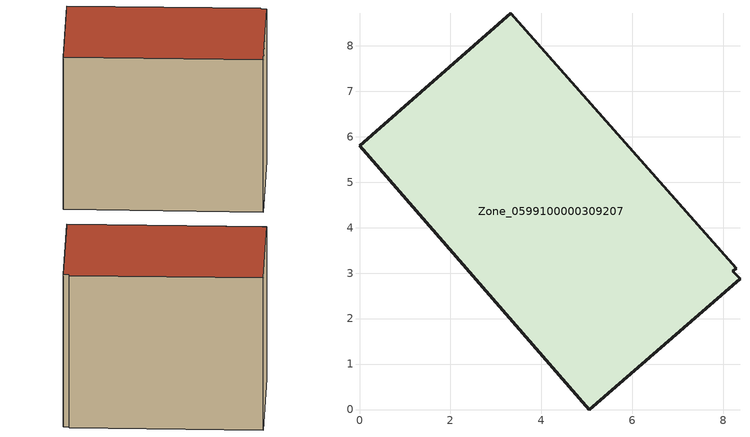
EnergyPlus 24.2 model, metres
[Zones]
Zone_0599100000309207
 floor ground (C_G): 8.21,3.04 8.37,2.87 5.05,0 0,5.8 3.33,8.71 8.28,3.1 z0
 wall outside (C_F): 8.28,3.1 3.33,8.71 0,5.8 5.05,0 8.37,2.87 8.21,3.04 8.28,3.1 z0:6.53
 roof outside (C_R): 8.37,2.87 8.21,3.04 8.28,3.1 3.33,8.71 0,5.8 5.05,0 z6.53
[BUILDING]
Pand.0599100000309207: North Axis=0; Terrain=City; Loads Convergence Tolerance Value=0.04; Temperature Convergence Tolerance Value=0.4; Solar Distribution=FullExterior; Maximum Number of Warmup Days=25; Minimum Number of Warmup Days=1
[Site:Location]
Rotterdam.The.Hague.AP_ZH_NLD Design_Conditions: Latitude=51.96; Longitude=4.45; Time Zone=1; Elevation=-4.5
[SITE:GROUNDTEMPERATURE:BUILDINGSURFACE]
18, 18, 18, 18, 18, 18, 18, 18, 18, 18, 18, 18
[MATERIAL] Thermal Absorptance=0.9; Solar Absorptance=0.7; Visible Absorptance=0.7
Name | Roughness | Thickness | Conductivity | Density | Specific Heat
G.TI.1946 | MediumSmooth | 0.15 | 1 | 540 | 1210
F.TI.1946 | Rough | 0.3 | 0.857143 | 1920 | 840
R.TI.1946 | MediumRough | 0.2 | 0.1 | 1500 | 1000
[CONSTRUCTION]
C_G: G.TI.1946
C_F: F.TI.1946
C_R: R.TI.1946
[ZONE]
Zone_0599100000309207: Type=1; Multiplier=1; Ceiling Height=Autocalculate; Volume=Autocalculate; Floor Area=autocalculate; Part of Total Floor Area=Yes
[ZONEINFILTRATION:DESIGNFLOWRATE]
Infil_Zone_0599100000309207: Zone or ZoneList or Space or SpaceList=Zone_0599100000309207; Schedule=AlwaysOn; Design Flow Rate Calculation Method=Flow/Area; Flow Rate per Floor Area=0.003; Constant Term Coefficient=1; Temperature Term Coefficient=0; Velocity Term Coefficient=0; Velocity Squared Term Coefficient=0
[HVACTEMPLATE:ZONE:IDEALLOADSAIRSYSTEM]
Zone_0599100000309207: Maximum Heating Supply Air Temperature=50; Minimum Cooling Supply Air Temperature=13; Maximum Heating Supply Air Humidity Ratio=0.0156; Minimum Cooling Supply Air Humidity Ratio=0.0077; Heating Limit=NoLimit; Cooling Limit=NoLimit; Dehumidification Control Type=ConstantSensibleHeatRatio; Cooling Sensible Heat Ratio=0.7; Dehumidification Setpoint=60; Humidification Control Type=None; Humidification Setpoint=30; Outdoor Air Method=None; Outdoor Air Flow Rate per Person=0.00944; Outdoor Air Flow Rate per Zone Floor Area=0; Outdoor Air Flow Rate per Zone=0; Demand Controlled Ventilation Type=None; Outdoor Air Economizer Type=NoEconomizer; Heat Recovery Type=None; Sensible Heat Recovery Effectiveness=0.7; Latent Heat Recovery Effectiveness=0.65
[ZONECONTROL:THERMOSTAT]
ThermostatControl_Zone_0599100000309207: Zone or ZoneList=Zone_0599100000309207; Control Type Schedule=DualSetpointControlType; Control 1=Thermostat_Zone_0599100000309207; Temperature Difference Between Cutout And Setpoint=0
[THERMOSTATSETPOINT:DUALSETPOINT]
Thermostat_Zone_0599100000309207: Heating Setpoint Temperature Schedule=HeatingSetpoint_Zone_0599100000309207; Cooling Setpoint Temperature Schedule=CoolingSetpoint_Zone_0599100000309207
[SCHEDULE:COMPACT]
HeatingSetpoint_Zone_0599100000309207: Through: 12/31, For: AllDays, Until: 24:00, 21
CoolingSetpoint_Zone_0599100000309207: Through: 12/31, For: AllDays, Until: 24:00, 24
DualSetpointControlType: Through: 12/31, For: AllDays, Until: 24:00, 4
AlwaysOn: Through: 12/31, For: AllDays, Until: 24:00, 1
